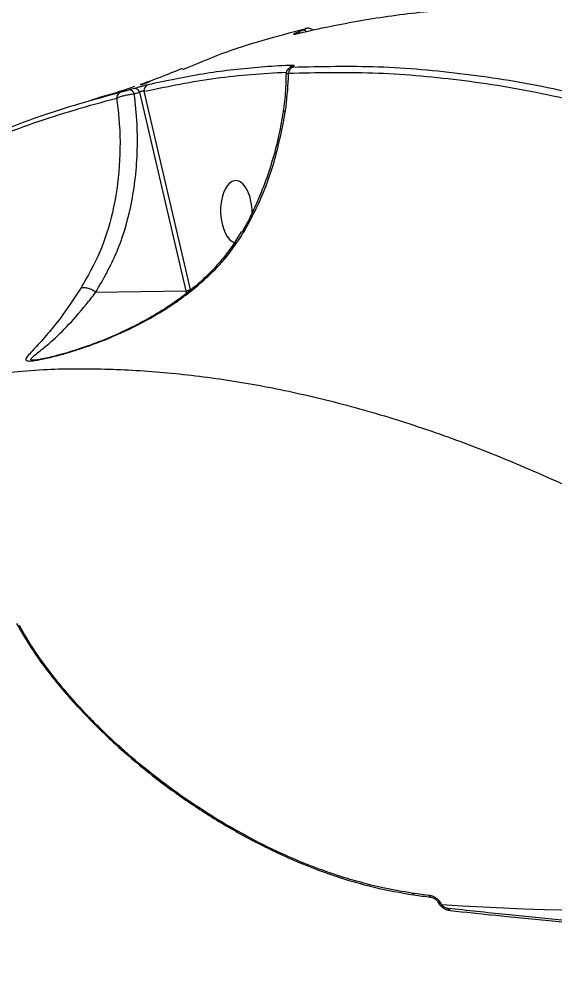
# Model space of a CAD drawing. Header units: millimetres. Extents: x -6328 to 5334, y -5037 to 4112.
# Drawn here: x -2439.1 to -2359.2, y 272.4 to 416.5 of the extents above; entities that cross this region are included whole.
import ezdxf

# ---------------------------------------------------------------- set-up
doc = ezdxf.new("R2010")
doc.units = ezdxf.units.MM
for name, color, linetype in [('DIKOM_ОБЪЕКТ', 7, 'Continuous'), ('DIKOM_РАЗМЕР_ЗОНА', 7, 'Continuous'), ('DIKOM_РАЗМЕР_ОБЪЕКТА', 7, 'Continuous')]:
    doc.layers.add(name, color=color, linetype=linetype)
doc.styles.add('style1', font='arial.ttf', dxfattribs={"width": 0.8})
doc.dimstyles.new('1-50', dxfattribs={"dimtxt": 300, "dimasz": 200, "dimexe": 100, "dimexo": 0, "dimgap": 100, "dimtad": 1, "dimtxsty": 'style1', "dimcen": 200, "dimclrd": 7, "dimclre": 7, "dimclrt": 7, "dimadec": 1, "dimazin": 2, "dimtfac": 1, "dimtmove": 0, "dimatfit": 2, "dimfxl": 0, "dimlwd": 25, "dimlwe": 18, "dimarcsym": 0})

# ---------------------------------------------------------------- blocks, each defined once
blk = doc.blocks.new('*D0')
at = {"layer": 'Defpoints', "color": 0, "transparency": 16777216}
for p in [(-3539.45, 760.32), (3333.52, 448.13), (3333.52, -4437.11)]:
    blk.add_point(p, dxfattribs=at)
at = {"layer": 'DIKOM_РАЗМЕР_ОБЪЕКТА', "color": 7, "lineweight": 18, "transparency": 16777216}
for p, q in [((-3539.45, 760.32), (-3539.45, -4537.11)), ((3333.52, 448.13), (3333.52, -4537.11))]:
    blk.add_line(p, q, dxfattribs=at)
at = {"layer": 'DIKOM_РАЗМЕР_ОБЪЕКТА', "color": 7, "lineweight": 25, "transparency": 16777216}
blk.add_line((-3339.45, -4437.11), (3133.52, -4437.11), dxfattribs=at)
at = {"layer": 'DIKOM_РАЗМЕР_ОБЪЕКТА', "color": 7, "transparency": 16777216}
for points in [[(-3339.45, -4403.77), (-3339.45, -4470.44), (-3539.45, -4437.11)], [(3133.52, -4403.77), (3133.52, -4470.44), (3333.52, -4437.11)]]:
    blk.add_solid(points, dxfattribs=at)
at = {"layer": 'DIKOM_РАЗМЕР_ОБЪЕКТА', "color": 7, "transparency": 16777216, "insert": (-102.96, -4183.94), "char_height": 300, "attachment_point": 5, "style": 'style1'}
blk.add_mtext('6900', dxfattribs=at)
blk = doc.blocks.new('*D1')
at = {"layer": 'Defpoints', "color": 0, "transparency": 16777216}
for p in [(-5040.91, 625.75), (5333.52, 448.13), (5333.52, -4936.78)]:
    blk.add_point(p, dxfattribs=at)
at = {"layer": 'DIKOM_РАЗМЕР_ЗОНА', "color": 7, "lineweight": 18, "transparency": 16777216}
for p, q in [((-5040.91, 625.75), (-5040.91, -5036.78)), ((5333.52, 448.13), (5333.52, -5036.78))]:
    blk.add_line(p, q, dxfattribs=at)
at = {"layer": 'DIKOM_РАЗМЕР_ЗОНА', "color": 7, "lineweight": 25, "transparency": 16777216}
blk.add_line((-4840.91, -4936.78), (5133.52, -4936.78), dxfattribs=at)
at = {"layer": 'DIKOM_РАЗМЕР_ЗОНА', "color": 7, "transparency": 16777216}
for points in [[(-4840.91, -4903.45), (-4840.91, -4970.11), (-5040.91, -4936.78)], [(5133.52, -4903.45), (5133.52, -4970.11), (5333.52, -4936.78)]]:
    blk.add_solid(points, dxfattribs=at)
at = {"layer": 'DIKOM_РАЗМЕР_ЗОНА', "color": 7, "transparency": 16777216, "insert": (-104.69, -4683.61), "char_height": 300, "attachment_point": 5, "style": 'style1'}
blk.add_mtext('10400', dxfattribs=at)
blk = doc.blocks.new('*D2')
at = {"layer": 'Defpoints', "color": 0, "transparency": 16777216}
for p in [(-5303.77, 2121.42), (-1621.11, 2121.42), (560.33, -2395.62)]:
    blk.add_point(p, dxfattribs=at)
at = {"layer": 'DIKOM_РАЗМЕР_ОБЪЕКТА', "color": 7, "lineweight": 18, "transparency": 16777216}
for p, q in [((-1621.11, 2121.42), (-5403.77, 2121.42)), ((560.33, -2395.62), (-5403.77, -2395.62))]:
    blk.add_line(p, q, dxfattribs=at)
at = {"layer": 'DIKOM_РАЗМЕР_ОБЪЕКТА', "color": 7, "lineweight": 25, "transparency": 16777216}
blk.add_line((-5303.77, -2195.62), (-5303.77, 1921.42), dxfattribs=at)
at = {"layer": 'DIKOM_РАЗМЕР_ОБЪЕКТА', "color": 7, "transparency": 16777216}
for points in [[(-5337.11, 1921.42), (-5270.44, 1921.42), (-5303.77, 2121.42)], [(-5337.11, -2195.62), (-5270.44, -2195.62), (-5303.77, -2395.62)]]:
    blk.add_solid(points, dxfattribs=at)
at = {"layer": 'DIKOM_РАЗМЕР_ОБЪЕКТА', "color": 7, "transparency": 16777216, "insert": (-5556.94, -137.1), "char_height": 300, "attachment_point": 5, "rotation": 90, "style": 'style1'}
blk.add_mtext('4500', dxfattribs=at)
blk = doc.blocks.new('*D3')
at = {"layer": 'Defpoints', "color": 0, "transparency": 16777216}
for p in [(-1814.92, 4111.71), (-5877.98, -3895.62), (33.33, -3895.62)]:
    blk.add_point(p, dxfattribs=at)
at = {"layer": 'DIKOM_РАЗМЕР_ЗОНА', "color": 7, "lineweight": 18, "transparency": 16777216}
for p, q in [((-1814.92, 4111.71), (-5977.98, 4111.71)), ((33.33, -3895.62), (-5977.98, -3895.62))]:
    blk.add_line(p, q, dxfattribs=at)
at = {"layer": 'DIKOM_РАЗМЕР_ЗОНА', "color": 7, "lineweight": 25, "transparency": 16777216}
blk.add_line((-5877.98, 3911.71), (-5877.98, -3695.62), dxfattribs=at)
at = {"layer": 'DIKOM_РАЗМЕР_ЗОНА', "color": 7, "transparency": 16777216}
for points in [[(-5911.31, 3911.71), (-5844.65, 3911.71), (-5877.98, 4111.71)], [(-5911.31, -3695.62), (-5844.65, -3695.62), (-5877.98, -3895.62)]]:
    blk.add_solid(points, dxfattribs=at)
at = {"layer": 'DIKOM_РАЗМЕР_ЗОНА', "color": 7, "transparency": 16777216, "insert": (-6131.15, 108.05), "char_height": 300, "attachment_point": 5, "rotation": 90, "style": 'style1'}
blk.add_mtext('8000', dxfattribs=at)

msp = doc.modelspace()

# ---------------------------------------------------------------- linework, layer by layer
at = {"layer": 'DIKOM_ОБЪЕКТ', "color": 7, "linetype": 'Continuous', "lineweight": 15}
for p, q in [((-2397.761, 414.323), (-2397.862, 414.291)), ((-2396.72, 414.879), (-2397.524, 414.558)), ((-2398.293, 409.439), (-2398.444, 409.4)), ((-2419.582, 407.135), (-2421.004, 406.66)), ((-2421.857, 406.175), (-2422.649, 405.944)), ((-2421.911, 405.373), (-2421.116, 405.604)), ((-2421.116, 405.604), (-2414.197, 375.973)), ((-2413.533, 376.175), (-2420.437, 405.744)), ((-2427.636, 375.769), (-2414.197, 375.973)), ((-2414.197, 375.973), (-2414.107, 375.608)), ((-2377.98, 285.721), (-2380.493, 286.07)), ((-2376.584, 284.671), (-2376.576, 284.652)), ((-2376.076, 284.342), (-2376.084, 284.361)), ((-2375.123, 283.749), (-2375.108, 283.747))]:
    msp.add_line(p, q, dxfattribs=at)
for centre, radius, start, end in [((-2397.461, 414.114), 0.448, 51.31328, 98.10242), ((-2396.67, 414.342), 0.539, 38.05163, 95.30045), ((-2397.96, 408.432), 0.937, 110.06817, 178.96683), ((-2398.037, 408.814), 0.841, 106.74871, 146.85182), ((-2419.536, 405.867), 0.91, 110.28905, 187.74727), ((-2423.665, 404.772), 0.869, 109.48682, 182.26889), ((-2422.655, 405.173), 0.771, 14.99679, 89.55985), ((-2421.862, 405.402), 0.773, 15.1669, 89.61833), ((-2399.397, 402.407), 0.404, 81.83592, 140.26063), ((-2414.205, 377.187), 1.215, 270.39084, 303.60019), ((-2349.484, 690.341), 406.867, 266.26049, 280.05038), ((-2316.834, 732.976), 451.65, 261.93272, 262.25499), ((-2378.076, 285.344), 0.39, 15.36167, 75.80625), ((-2376.607, 284.076), 0.595, 28.70524, 87.76643), ((-2376.598, 284.06), 0.593, 27.864, 87.82198), ((-2375.213, 283.34), 0.42, 17.56619, 75.46758)]:
    msp.add_arc(centre, radius, start, end, dxfattribs=at)
for start_param, end_param in [(0.2178609, 2.989949), (4.6408637, 6.5010462)]:
    msp.add_ellipse((-2406.685, 387.758), major_axis=(-0.123, 4.66), ratio=0.503347, start_param=start_param, end_param=end_param, dxfattribs=at)
for points, knots in [([(-2397.862, 414.291), (-2397.484, 414.381), (-2395.596, 414.831), (-2390.668, 415.889), (-2382.938, 417.225), (-2376.536, 417.847), (-2373.333, 418.159)], [0, 0, 0, 0, 0.0480633, 0.2403249, 0.6198809, 1, 1, 1, 1]), ([(-2414.682, 408.975), (-2412.744, 409.809), (-2406.847, 412.346), (-2400.633, 413.975), (-2396.461, 415.068)], [0, 0, 0, 0, 0.3286082, 1, 1, 1, 1]), ([(-2396.461, 415.068), (-2396.424, 415.077), (-2396.337, 415.096), (-2396.28, 415.095), (-2396.319, 415.058), (-2396.467, 414.983), (-2396.635, 414.914), (-2396.72, 414.879)], [0, 0, 0, 0, 0.1487883, 0.348726, 0.5573402, 0.7790756, 1, 1, 1, 1]), ([(-2395.252, 414.846), (-2395.258, 414.855), (-2395.317, 414.939), (-2395.482, 415.034), (-2395.701, 415.126), (-2395.902, 415.156), (-2396.066, 415.154), (-2396.212, 415.134), (-2396.308, 415.115), (-2396.388, 415.093), (-2396.408, 415.087)], [0, 0, 0, 0, 0.0217129, 0.2189604, 0.387208, 0.5323442, 0.6554958, 0.769624, 0.9440519, 1, 1, 1, 1]), ([(-2397.524, 414.558), (-2397.646, 414.508), (-2397.891, 414.408), (-2398.107, 414.302), (-2398.172, 414.246), (-2398.091, 414.24), (-2397.936, 414.275), (-2397.862, 414.291)], [0, 0, 0, 0, 0.2064329, 0.4133682, 0.6142245, 0.8134774, 1, 1, 1, 1]), ([(-2397.761, 414.323), (-2397.787, 414.317), (-2397.846, 414.302), (-2397.881, 414.297), (-2397.873, 414.298), (-2397.872, 414.298)], [0, 0, 0, 0, 0.4018244, 0.923888, 1, 1, 1, 1]), ([(-2398.279, 409.62), (-2398.626, 409.606), (-2400.361, 409.537), (-2404.832, 409.24), (-2411.688, 408.447), (-2417.129, 407.296), (-2419.851, 406.72)], [0, 0, 0, 0, 0.0480633, 0.2403248, 0.6198806, 1, 1, 1, 1]), ([(-2398.443, 409.397), (-2398.484, 409.382), (-2398.592, 409.342), (-2398.759, 409.255), (-2398.977, 409.086), (-2399.153, 408.839), (-2399.255, 408.593), (-2399.244, 408.434), (-2399.241, 408.388)], [0, 0, 0, 0, 0.1185671, 0.3084626, 0.497694, 0.6886955, 0.9113255, 1, 1, 1, 1]), ([(-2398.282, 409.312), (-2398.305, 409.311), (-2398.393, 409.308), (-2398.474, 409.323), (-2398.459, 409.367), (-2398.348, 409.415), (-2398.293, 409.439)], [0, 0, 0, 0, 0.1085481, 0.3983774, 0.6996407, 1, 1, 1, 1]), ([(-2398.397, 409.419), (-2398.4, 409.418), (-2398.404, 409.416), (-2398.438, 409.403), (-2398.453, 409.397)], [0, 0, 0, 0, 0.5746324, 1, 1, 1, 1]), ([(-2398.293, 409.439), (-2398.215, 409.472), (-2398.06, 409.539), (-2398.038, 409.603), (-2398.145, 409.623), (-2398.255, 409.62), (-2398.279, 409.62)], [0, 0, 0, 0, 0.3053831, 0.6114639, 0.9125789, 1, 1, 1, 1]), ([(-2346.239, 402.832), (-2350.654, 403.998), (-2359.496, 406.333), (-2372.593, 408.439), (-2385.575, 409.599), (-2394.042, 409.408), (-2398.282, 409.312)], [0, 0, 0, 0, 0.2482771, 0.497233, 0.7482654, 1, 1, 1, 1]), ([(-2414.758, 409.16), (-2415.842, 408.706), (-2417.894, 407.846), (-2420.027, 407.099), (-2421.034, 406.747)], [0, 0, 0, 0, 0.5281438, 1, 1, 1, 1]), ([(-2420.437, 405.744), (-2416.869, 406.489), (-2409.819, 407.96), (-2402.72, 408.395), (-2399.215, 408.61)], [0, 0, 0, 0, 0.5062065, 1, 1, 1, 1]), ([(-2399.283, 408.39), (-2399.295, 407.682), (-2399.324, 405.899), (-2399.491, 403.995), (-2399.692, 402.803), (-2399.716, 402.665)], [0, 0, 0, 0, 0.3681334, 0.9273053, 1, 1, 1, 1]), ([(-2399.339, 402.807), (-2399.156, 404.431), (-2398.944, 406.306), (-2398.902, 408.197), (-2398.897, 408.449)], [0, 0, 0, 0, 0.8666434, 1, 1, 1, 1]), ([(-2399.235, 408.389), (-2399.24, 408.39), (-2399.27, 408.394), (-2399.134, 408.417), (-2398.956, 408.441), (-2398.897, 408.449)], [0, 0, 0, 0, 0.1381541, 0.7112196, 1, 1, 1, 1]), ([(-2398.897, 408.449), (-2394.722, 408.544), (-2386.361, 408.733), (-2373.462, 407.599), (-2360.327, 405.504), (-2351.399, 403.146), (-2346.93, 401.966)], [0, 0, 0, 0, 0.2482753, 0.4972304, 0.7482641, 1, 1, 1, 1]), ([(-2421.814, 406.471), (-2422.123, 406.366), (-2424.253, 405.635), (-2426.46, 404.986), (-2428.348, 404.432)], [0, 0, 0, 0, 0.144672, 1, 1, 1, 1]), ([(-2419.851, 406.72), (-2419.951, 406.696), (-2420.152, 406.648), (-2420.59, 406.532), (-2421.06, 406.403), (-2421.503, 406.278), (-2421.745, 406.207), (-2421.857, 406.175)], [0, 0, 0, 0, 0.2131434, 0.4264752, 0.6306015, 0.828923, 1, 1, 1, 1]), ([(-2423.955, 405.591), (-2428.044, 404.459), (-2436.236, 402.19), (-2448.04, 397.239), (-2459.512, 391.24), (-2466.757, 386.214), (-2470.385, 383.697)], [0, 0, 0, 0, 0.248104, 0.4969539, 0.7480901, 1, 1, 1, 1]), ([(-2427.636, 375.769), (-2426.542, 377.683), (-2424.327, 381.558), (-2422.615, 387.297), (-2421.741, 392.346), (-2421.413, 396.545), (-2421.422, 400.896), (-2421.748, 403.877), (-2421.911, 405.373)], [0, 0, 0, 0, 0.2282496, 0.4620538, 0.5940017, 0.7269331, 0.8629409, 1, 1, 1, 1]), ([(-2424.534, 404.738), (-2424.397, 404.797), (-2424.123, 404.916), (-2423.528, 405.091), (-2422.881, 405.238), (-2422.322, 405.33), (-2422.021, 405.361), (-2421.911, 405.373)], [0, 0, 0, 0, 0.2193576, 0.4388249, 0.6560354, 0.8732983, 1, 1, 1, 1]), ([(-2422.649, 405.944), (-2422.725, 405.922), (-2422.885, 405.877), (-2423.173, 405.797), (-2423.476, 405.715), (-2423.758, 405.641), (-2423.889, 405.608), (-2423.955, 405.591)], [0, 0, 0, 0, 0.1798429, 0.3800928, 0.5812065, 0.7906973, 1, 1, 1, 1]), ([(-2421.116, 405.604), (-2421.084, 405.633), (-2421.026, 405.683), (-2420.934, 405.733), (-2420.844, 405.77), (-2420.776, 405.788), (-2420.682, 405.801), (-2420.619, 405.801), (-2420.521, 405.786), (-2420.475, 405.763), (-2420.437, 405.744)], [0, 0, 0, 0, 0.1793218, 0.3191636, 0.3690286, 0.5165501, 0.5564648, 0.7165761, 0.7656529, 1, 1, 1, 1]), ([(-2470.895, 382.876), (-2467.328, 385.353), (-2460.183, 390.315), (-2448.796, 396.299), (-2436.958, 401.292), (-2428.679, 403.588), (-2424.534, 404.738)], [0, 0, 0, 0, 0.2481019, 0.4969506, 0.748088, 1, 1, 1, 1]), ([(-2424.534, 404.738), (-2424.414, 403.745), (-2424, 400.321), (-2423.972, 394.503), (-2424.967, 387.792), (-2426.876, 381.625), (-2428.859, 378.139), (-2429.86, 376.378)], [0, 0, 0, 0, 0.0949227, 0.3276215, 0.5657318, 0.7805997, 1, 1, 1, 1]), ([(-2399.721, 402.669), (-2399.909, 401.535), (-2400.311, 399.124), (-2401.244, 395.541), (-2402.436, 391.918), (-2403.904, 388.449), (-2405.057, 386.045), (-2405.782, 384.862), (-2405.868, 384.723)], [0, 0, 0, 0, 0.1764873, 0.3752906, 0.5743906, 0.7737885, 0.9734825, 1, 1, 1, 1]), ([(-2405.468, 384.883), (-2404.875, 385.987), (-2403.128, 389.241), (-2400.83, 395.172), (-2399.84, 400.241), (-2399.339, 402.807)], [0, 0, 0, 0, 0.2022776, 0.5961151, 1, 1, 1, 1]), ([(-2429.86, 376.378), (-2430.668, 375.151), (-2432.308, 372.663), (-2434.551, 369.798), (-2436.252, 367.902), (-2437.371, 366.727), (-2438.006, 366.018), (-2438.201, 365.58), (-2437.698, 365.435), (-2436.427, 365.583), (-2434.564, 365.981), (-2432.525, 366.516), (-2429.559, 367.41), (-2425.598, 368.856), (-2420.54, 371.212), (-2415.39, 374.304), (-2411.033, 377.848), (-2407.671, 381.439), (-2406.209, 383.726), (-2405.468, 384.883)], [0, 0, 0, 0, 0.0827068, 0.1677677, 0.252791, 0.296321, 0.3403099, 0.3851502, 0.4167702, 0.4486928, 0.4828641, 0.5139985, 0.545839, 0.6199816, 0.6956288, 0.7852662, 0.8772514, 0.9378615, 1, 1, 1, 1]), ([(-2405.96, 384.783), (-2406.383, 384.08), (-2407.253, 382.633), (-2408.877, 380.519), (-2410.759, 378.444), (-2412.914, 376.497), (-2415.353, 374.604), (-2418.09, 372.781), (-2421.155, 371.041), (-2424.224, 369.554), (-2427.103, 368.357), (-2429.625, 367.441), (-2431.721, 366.782), (-2433.054, 366.397), (-2433.592, 366.265), (-2433.63, 366.256)], [0, 0, 0, 0, 0.0755515, 0.1554918, 0.2384911, 0.3233113, 0.4096062, 0.5069146, 0.6077811, 0.7135893, 0.8006895, 0.8769432, 0.9460142, 0.996259, 1, 1, 1, 1]), ([(-2405.468, 384.883), (-2405.492, 384.882), (-2405.603, 384.874), (-2405.763, 384.835), (-2405.809, 384.743), (-2405.83, 384.7)], [0, 0, 0, 0, 0.1296239, 0.5942503, 1, 1, 1, 1]), ([(-2429.86, 376.378), (-2429.831, 376.388), (-2429.717, 376.427), (-2429.422, 376.475), (-2428.927, 376.431), (-2428.267, 376.21), (-2427.863, 375.926), (-2427.644, 375.772)], [0, 0, 0, 0, 0.0513225, 0.1965837, 0.4492344, 0.7018846, 1, 1, 1, 1]), ([(-2436.963, 365.603), (-2437.048, 365.599), (-2437.41, 365.582), (-2437.364, 365.775), (-2437.027, 366.143), (-2436.125, 366.864), (-2434.482, 368.19), (-2432.018, 370.494), (-2429.629, 373.194), (-2428.134, 375.118), (-2427.645, 375.771), (-2427.644, 375.772)], [0, 0, 0, 0, 0.0221744, 0.0935951, 0.1781319, 0.264658, 0.4369828, 0.6610517, 0.8904178, 0.9998579, 1, 1, 1, 1]), ([(-2427.644, 375.772), (-2427.643, 375.771), (-2427.641, 375.77), (-2427.639, 375.769), (-2427.637, 375.769), (-2427.636, 375.769)], [0, 0, 0, 0, 0.3349402, 0.7869978, 1, 1, 1, 1]), ([(-2433.63, 366.256), (-2434.034, 366.153), (-2434.817, 365.955), (-2435.799, 365.749), (-2436.49, 365.628), (-2436.909, 365.583), (-2436.947, 365.584), (-2436.963, 365.584)], [0, 0, 0, 0, 0.2636267, 0.5102201, 0.7149075, 0.8774944, 1, 1, 1, 1]), ([(-2445.374, 363.277), (-2442.091, 363.651), (-2435.833, 364.365), (-2426.302, 364.371), (-2416.929, 363.834), (-2407.373, 362.635), (-2397.626, 360.794), (-2387.721, 358.298), (-2377.654, 355.137), (-2367.481, 351.318), (-2357.396, 346.919), (-2347.445, 341.992), (-2338.034, 336.795), (-2329.009, 331.326), (-2320.37, 325.653), (-2311.745, 319.552), (-2301.878, 312.053), (-2290.799, 302.987), (-2282.693, 295.561), (-2278.635, 291.843)], [0, 0, 0, 0, 0.0640264, 0.122038, 0.1801514, 0.2387347, 0.2974216, 0.3568521, 0.4163894, 0.4764113, 0.5365419, 0.5936636, 0.6508781, 0.701367, 0.7518559, 0.8026005, 0.853345, 0.926576, 1, 1, 1, 1]), ([(-2439.483, 326.302), (-2438.683, 324.931), (-2437.085, 322.189), (-2433.856, 317.862), (-2430.073, 313.484), (-2425.728, 309.125), (-2420.897, 304.884), (-2415.649, 300.858), (-2410.064, 297.135), (-2404.218, 293.8), (-2398.213, 290.93), (-2392.147, 288.6), (-2386.091, 286.804), (-2382.176, 286.132), (-2380.216, 285.796)], [0, 0, 0, 0, 0.0836186, 0.1671661, 0.2504175, 0.3338525, 0.4173036, 0.5004885, 0.5837385, 0.6671385, 0.7504577, 0.8333964, 0.916628, 1, 1, 1, 1]), ([(-2380.489, 286.07), (-2381.844, 286.29), (-2384.373, 286.701), (-2387.978, 287.591), (-2391.577, 288.659), (-2395.322, 289.985), (-2399.788, 291.848), (-2404.572, 294.186), (-2409.63, 297.068), (-2414.496, 300.246), (-2419.117, 303.666), (-2423.428, 307.259), (-2426.711, 310.332), (-2429.112, 312.784), (-2430.845, 314.66), (-2432.697, 316.794), (-2434.774, 319.4), (-2437.063, 322.587), (-2438.352, 324.813), (-2439.052, 326.022)], [0, 0, 0, 0, 0.058642, 0.1094509, 0.1520914, 0.2093458, 0.2653794, 0.3385393, 0.4111411, 0.4841901, 0.5572549, 0.6298584, 0.7024221, 0.7379192, 0.7725675, 0.8112235, 0.8618173, 0.9249079, 1, 1, 1, 1]), ([(-2380.491, 286.067), (-2380.489, 286.068), (-2380.43, 286.078), (-2380.326, 285.997), (-2380.253, 285.863), (-2380.216, 285.796)], [0, 0, 0, 0, 0.023025, 0.5115125, 1, 1, 1, 1]), ([(-2376.096, 284.356), (-2376.107, 284.389), (-2376.177, 284.614), (-2376.498, 284.996), (-2377.06, 285.43), (-2377.605, 285.687), (-2377.911, 285.693), (-2377.978, 285.695)], [0, 0, 0, 0, 0.0450131, 0.3061864, 0.6082489, 0.9143433, 1, 1, 1, 1]), ([(-2377.7, 285.447), (-2377.698, 285.447), (-2377.602, 285.433), (-2377.401, 285.381), (-2377.142, 285.255), (-2376.906, 285.089), (-2376.707, 284.897), (-2376.624, 284.744), (-2376.584, 284.671)], [0, 0, 0, 0, 0.0043468, 0.2198207, 0.4355752, 0.5682506, 0.7938306, 1, 1, 1, 1]), ([(-2376.576, 284.652), (-2376.537, 284.578), (-2376.439, 284.387), (-2376.159, 284.078), (-2375.746, 283.777), (-2375.272, 283.55), (-2374.966, 283.495), (-2374.813, 283.467)], [0, 0, 0, 0, 0.1342544, 0.3469772, 0.5632481, 0.7817386, 1, 1, 1, 1]), ([(-2375.122, 283.75), (-2375.129, 283.75), (-2375.168, 283.752), (-2375.301, 283.782), (-2375.496, 283.855), (-2375.701, 283.967), (-2375.877, 284.099), (-2375.996, 284.219), (-2376.061, 284.31), (-2376.07, 284.33), (-2376.073, 284.338)], [0, 0, 0, 0, 0.0283579, 0.1705381, 0.321905, 0.4845868, 0.6334606, 0.7727489, 0.8949073, 1, 1, 1, 1]), ([(-2341.734, 280.675), (-2344.736, 280.905), (-2353.039, 281.539), (-2364.163, 282.576), (-2372.233, 283.462), (-2375.101, 283.778)], [0, 0, 0, 0, 0.2673763, 0.7396548, 1, 1, 1, 1]), ([(-2374.813, 283.467), (-2374.242, 283.405), (-2371.391, 283.098), (-2360.338, 281.948), (-2349.736, 281.059), (-2341.446, 280.363)], [0, 0, 0, 0, 0.0517104, 0.2585534, 1, 1, 1, 1])]:
    msp.add_open_spline(points, degree=3, knots=knots, dxfattribs=at)

# ---------------------------------------------------------------- dimensions: what is measured, and where the dimension line sits
at = {"layer": 'DIKOM_РАЗМЕР_ЗОНА'}
dim = msp.add_linear_dim(base=(-5877.98, -3895.616), p1=(-1814.925, 4111.709), p2=(33.33, -3895.616), angle=90, text='8000', dimstyle='1-50', dxfattribs=at)
dim.commit()
dim.dimension.update_dxf_attribs({"geometry": '*D3', "text_midpoint": (-5877.98, 108.046), "dimtype": 160})
dim = msp.add_linear_dim(base=(5333.521, -4936.782), p1=(-5040.908, 625.746), p2=(5333.521, 448.128), text='10400', dimstyle='1-50', dxfattribs=at)
dim.commit()
dim.dimension.update_dxf_attribs({"geometry": '*D1', "text_midpoint": (-104.69, -4936.782), "dimtype": 160})
at = {"layer": 'DIKOM_РАЗМЕР_ОБЪЕКТА'}
dim = msp.add_linear_dim(base=(-5303.773, 2121.419), p1=(560.33, -2395.616), p2=(-1621.109, 2121.419), angle=90, text='4500', dimstyle='1-50', dxfattribs=at)
dim.commit()
dim.dimension.update_dxf_attribs({"geometry": '*D2', "text_midpoint": (-5303.773, -137.099), "dimtype": 160})
dim = msp.add_linear_dim(base=(3333.521, -4437.108), p1=(-3539.449, 760.323), p2=(3333.521, 448.128), text='6900', dimstyle='1-50', dxfattribs=at)
dim.commit()
dim.dimension.update_dxf_attribs({"geometry": '*D0', "text_midpoint": (-102.964, -4437.108), "dimtype": 160})

doc.saveas('drawing.dxf')
